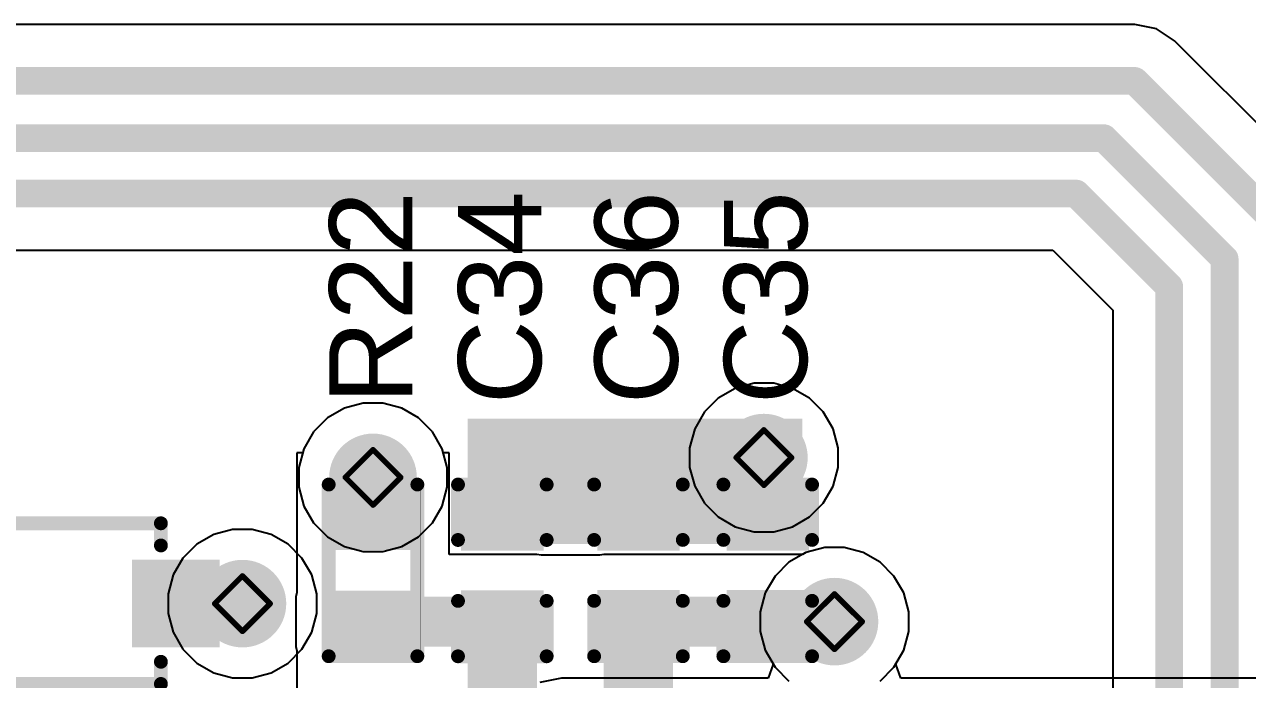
# Model space of a CAD drawing. Header units: inches. Extents: x -17.5 to 14.7, y -6.2 to 5.9.
# Drawn here: x 2.9222 to 3.3635, y 2.2129 to 2.4494 of the extents above; entities that cross this region are included whole.
import ezdxf

# ---------------------------------------------------------------- set-up
doc = ezdxf.new("R2010")
doc.units = ezdxf.units.IN
doc.header["$MEASUREMENT"] = 0
for name, color, linetype in [('Bottom Layer', 5, 'Continuous'), ('Bottom Solder', 6, 'Continuous'), ('Drill Drawing', 1, 'Continuous'), ('Ground Layer', 76, 'Continuous'), ('Power Layer', 16, 'Continuous'), ('Top Layer', 1, 'Continuous'), ('Top Overlay', 2, 'Continuous'), ('Top Paste', 8, 'Continuous'), ('Top Solder', 216, 'Continuous'), ('Via Holes', 16, 'Continuous')]:
    doc.layers.add(name, color=color, linetype=linetype)
doc.styles.add('Arial', font='', dxfattribs={"height": 0.2})
doc.styles.get('Arial').set_extended_font_data('Arial')

# ---------------------------------------------------------------- blocks, each defined once
blk = doc.blocks.new('R___0402_105')
at = {"layer": 'Top Layer'}
for points in [[(-0.0275, -0.0125), (-0.0275, 0.0125), (-0.0095, 0.0125), (-0.0095, -0.0125)], [(0.0095, -0.0125), (0.0095, 0.0125), (0.0275, 0.0125), (0.0275, -0.0125)]]:
    blk.add_hatch(color=1, dxfattribs=at).paths.add_polyline_path(points)
at = {"layer": 'Top Paste'}
for points in [[(-0.0275, -0.0125), (-0.0275, 0.0125), (-0.0095, 0.0125), (-0.0095, -0.0125)], [(0.0095, -0.0125), (0.0095, 0.0125), (0.0275, 0.0125), (0.0275, -0.0125)]]:
    blk.add_hatch(color=8, dxfattribs=at).paths.add_polyline_path(points)
at = {"layer": 'Top Solder'}
for points in [[(-0.02967, -0.01467), (-0.02967, 0.01467), (-0.00733, 0.01467), (-0.00733, -0.01467)], [(0.00733, -0.01467), (0.00733, 0.01467), (0.02967, 0.01467), (0.02967, -0.01467)]]:
    blk.add_hatch(color=216, dxfattribs=at).paths.add_polyline_path(points)
at = {"layer": 'Top Overlay'}
for points in [[(-0.031, 0.016, 0.005, 0.005, 0), (0.031, 0.016, 0.005, 0.005, 0)], [(-0.031, 0.016, 0.005, 0.005, 0), (-0.031, -0.016, 0.005, 0.005, 0)], [(0.031, 0.016, 0.005, 0.005, 0), (0.031, -0.016, 0.005, 0.005, 0)], [(-0.031, -0.016, 0.005, 0.005, 0), (0.031, -0.016, 0.005, 0.005, 0)], [(-0.032, -0.017, 0.000127, 0.000127, 0), (0.032, -0.017, 0.000127, 0.000127, 0)]]:
    blk.add_lwpolyline(points, format="xyseb", dxfattribs=at)
for points in [[(-0.03225, 0.016, 0.0025, 0.0025, 1), (-0.02975, 0.016, 0.0025, 0.0025, 1)], [(-0.03225, 0.016, 0.0025, 0.0025, 1), (-0.02975, 0.016, 0.0025, 0.0025, 1)], [(0.02975, 0.016, 0.0025, 0.0025, 1), (0.03225, 0.016, 0.0025, 0.0025, 1)], [(0.02975, 0.016, 0.0025, 0.0025, 1), (0.03225, 0.016, 0.0025, 0.0025, 1)], [(-0.03225, -0.016, 0.0025, 0.0025, 1), (-0.02975, -0.016, 0.0025, 0.0025, 1)], [(-0.03225, -0.016, 0.0025, 0.0025, 1), (-0.02975, -0.016, 0.0025, 0.0025, 1)], [(-0.03203, -0.017, 0.0000635, 0.0000635, 1), (-0.03197, -0.017, 0.0000635, 0.0000635, 1)], [(0.02975, -0.016, 0.0025, 0.0025, 1), (0.03225, -0.016, 0.0025, 0.0025, 1)], [(0.02975, -0.016, 0.0025, 0.0025, 1), (0.03225, -0.016, 0.0025, 0.0025, 1)], [(0.03197, -0.017, 0.0000635, 0.0000635, 1), (0.03203, -0.017, 0.0000635, 0.0000635, 1)]]:
    blk.add_lwpolyline(points, format="xyseb", close=True, dxfattribs=at)
blk = doc.blocks.new('SOD323F_162')
at = {"layer": 'Top Layer'}
for points in [[(-0.05315, 0.01181), (-0.02953, 0.01181), (-0.02953, -0.01181), (-0.05315, -0.01181)], [(0.02953, 0.01181), (0.05315, 0.01181), (0.05315, -0.01181), (0.02953, -0.01181)]]:
    blk.add_hatch(color=1, dxfattribs=at).paths.add_polyline_path(points)
at = {"layer": 'Top Overlay'}
for points in [[(0.03881, 0.01483), (0.0829, 0.01483), (0.0829, 0.03083), (0.03881, 0.03083)], [(0.056, -0.016), (0.083, -0.016), (0.083, 0.018), (0.056, 0.018)], [(0.03881, -0.03117), (0.0829, -0.03117), (0.0829, -0.01517), (0.03881, -0.01517)]]:
    blk.add_hatch(color=2, dxfattribs=at).paths.add_polyline_path(points)
at = {"layer": 'Top Paste'}
for points in [[(-0.05315, 0.01181), (-0.02953, 0.01181), (-0.02953, -0.01181), (-0.05315, -0.01181)], [(0.02953, 0.01181), (0.05315, 0.01181), (0.05315, -0.01181), (0.02953, -0.01181)]]:
    blk.add_hatch(color=8, dxfattribs=at).paths.add_polyline_path(points)
at = {"layer": 'Top Solder'}
for points in [[(-0.05715, 0.01581), (-0.02553, 0.01581), (-0.02553, -0.01581), (-0.05715, -0.01581)], [(0.02553, 0.01581), (0.05715, 0.01581), (0.05715, -0.01581), (0.02553, -0.01581)]]:
    blk.add_hatch(color=216, dxfattribs=at).paths.add_polyline_path(points)
at = {"layer": 'Top Overlay'}
for points in [[(0.03891, 0.029, 0.005, 0.005, 0), (-0.036, 0.029, 0.005, 0.005, 0)], [(-0.036, 0.029, 0.005, 0.005, 0), (-0.036, 0.021, 0.005, 0.005, 0)], [(-0.036, -0.021, 0.005, 0.005, 0), (-0.036, -0.029, 0.005, 0.005, 0)], [(0.03891, -0.029, 0.005, 0.005, 0), (-0.036, -0.029, 0.005, 0.005, 0)]]:
    blk.add_lwpolyline(points, format="xyseb", dxfattribs=at)
for points in [[(-0.03725, 0.029, 0.0025, 0.0025, 1), (-0.03475, 0.029, 0.0025, 0.0025, 1)], [(-0.03725, 0.029, 0.0025, 0.0025, 1), (-0.03475, 0.029, 0.0025, 0.0025, 1)], [(0.03766, 0.029, 0.0025, 0.0025, 1), (0.04016, 0.029, 0.0025, 0.0025, 1)], [(-0.03725, 0.021, 0.0025, 0.0025, 1), (-0.03475, 0.021, 0.0025, 0.0025, 1)], [(-0.03725, -0.021, 0.0025, 0.0025, 1), (-0.03475, -0.021, 0.0025, 0.0025, 1)], [(-0.03725, -0.029, 0.0025, 0.0025, 1), (-0.03475, -0.029, 0.0025, 0.0025, 1)], [(-0.03725, -0.029, 0.0025, 0.0025, 1), (-0.03475, -0.029, 0.0025, 0.0025, 1)], [(0.03766, -0.029, 0.0025, 0.0025, 1), (0.04016, -0.029, 0.0025, 0.0025, 1)]]:
    blk.add_lwpolyline(points, format="xyseb", close=True, dxfattribs=at)
blk = doc.blocks.new('C___0402_183')
at = {"layer": 'Top Layer'}
for points in [[(-0.0275, -0.0125), (-0.0275, 0.0125), (-0.0095, 0.0125), (-0.0095, -0.0125)], [(0.0095, -0.0125), (0.0095, 0.0125), (0.0275, 0.0125), (0.0275, -0.0125)]]:
    blk.add_hatch(color=1, dxfattribs=at).paths.add_polyline_path(points)
at = {"layer": 'Top Paste'}
for points in [[(-0.0275, -0.0125), (-0.0275, 0.0125), (-0.0095, 0.0125), (-0.0095, -0.0125)], [(0.0095, -0.0125), (0.0095, 0.0125), (0.0275, 0.0125), (0.0275, -0.0125)]]:
    blk.add_hatch(color=8, dxfattribs=at).paths.add_polyline_path(points)
at = {"layer": 'Top Solder'}
for points in [[(-0.02986, -0.01486), (-0.02986, 0.01486), (-0.00714, 0.01486), (-0.00714, -0.01486)], [(0.00714, -0.01486), (0.00714, 0.01486), (0.02986, 0.01486), (0.02986, -0.01486)]]:
    blk.add_hatch(color=216, dxfattribs=at).paths.add_polyline_path(points)
at = {"layer": 'Top Overlay'}
for points in [[(-0.031, -0.016, 0.005, 0.005, 0), (-0.031, 0.016, 0.005, 0.005, 0)], [(-0.011, 0.016, 0.005, 0.005, 0), (-0.031, 0.016, 0.005, 0.005, 0)], [(0.031, 0.016, 0.005, 0.005, 0), (0.011, 0.016, 0.005, 0.005, 0)], [(0.031, -0.016, 0.005, 0.005, 0), (0.031, 0.016, 0.005, 0.005, 0)], [(-0.011, -0.016, 0.005, 0.005, 0), (-0.031, -0.016, 0.005, 0.005, 0)], [(0.031, -0.016, 0.005, 0.005, 0), (0.011, -0.016, 0.005, 0.005, 0)]]:
    blk.add_lwpolyline(points, format="xyseb", dxfattribs=at)
for points in [[(-0.03225, 0.016, 0.0025, 0.0025, 1), (-0.02975, 0.016, 0.0025, 0.0025, 1)], [(-0.03225, 0.016, 0.0025, 0.0025, 1), (-0.02975, 0.016, 0.0025, 0.0025, 1)], [(-0.01225, 0.016, 0.0025, 0.0025, 1), (-0.00975, 0.016, 0.0025, 0.0025, 1)], [(0.00975, 0.016, 0.0025, 0.0025, 1), (0.01225, 0.016, 0.0025, 0.0025, 1)], [(0.02975, 0.016, 0.0025, 0.0025, 1), (0.03225, 0.016, 0.0025, 0.0025, 1)], [(0.02975, 0.016, 0.0025, 0.0025, 1), (0.03225, 0.016, 0.0025, 0.0025, 1)], [(-0.03225, -0.016, 0.0025, 0.0025, 1), (-0.02975, -0.016, 0.0025, 0.0025, 1)], [(-0.03225, -0.016, 0.0025, 0.0025, 1), (-0.02975, -0.016, 0.0025, 0.0025, 1)], [(-0.01225, -0.016, 0.0025, 0.0025, 1), (-0.00975, -0.016, 0.0025, 0.0025, 1)], [(0.00975, -0.016, 0.0025, 0.0025, 1), (0.01225, -0.016, 0.0025, 0.0025, 1)], [(0.02975, -0.016, 0.0025, 0.0025, 1), (0.03225, -0.016, 0.0025, 0.0025, 1)], [(0.02975, -0.016, 0.0025, 0.0025, 1), (0.03225, -0.016, 0.0025, 0.0025, 1)]]:
    blk.add_lwpolyline(points, format="xyseb", close=True, dxfattribs=at)
blk = doc.blocks.new('C___0402_184')
at = {"layer": 'Top Layer'}
for points in [[(-0.0275, -0.0125), (-0.0275, 0.0125), (-0.0095, 0.0125), (-0.0095, -0.0125)], [(0.0095, -0.0125), (0.0095, 0.0125), (0.0275, 0.0125), (0.0275, -0.0125)]]:
    blk.add_hatch(color=1, dxfattribs=at).paths.add_polyline_path(points)
at = {"layer": 'Top Paste'}
for points in [[(-0.0275, -0.0125), (-0.0275, 0.0125), (-0.0095, 0.0125), (-0.0095, -0.0125)], [(0.0095, -0.0125), (0.0095, 0.0125), (0.0275, 0.0125), (0.0275, -0.0125)]]:
    blk.add_hatch(color=8, dxfattribs=at).paths.add_polyline_path(points)
at = {"layer": 'Top Solder'}
for points in [[(-0.02986, -0.01486), (-0.02986, 0.01486), (-0.00714, 0.01486), (-0.00714, -0.01486)], [(0.00714, -0.01486), (0.00714, 0.01486), (0.02986, 0.01486), (0.02986, -0.01486)]]:
    blk.add_hatch(color=216, dxfattribs=at).paths.add_polyline_path(points)
at = {"layer": 'Top Overlay'}
for points in [[(-0.031, -0.016, 0.005, 0.005, 0), (-0.031, 0.016, 0.005, 0.005, 0)], [(-0.011, 0.016, 0.005, 0.005, 0), (-0.031, 0.016, 0.005, 0.005, 0)], [(0.031, 0.016, 0.005, 0.005, 0), (0.011, 0.016, 0.005, 0.005, 0)], [(0.031, -0.016, 0.005, 0.005, 0), (0.031, 0.016, 0.005, 0.005, 0)], [(-0.011, -0.016, 0.005, 0.005, 0), (-0.031, -0.016, 0.005, 0.005, 0)], [(0.031, -0.016, 0.005, 0.005, 0), (0.011, -0.016, 0.005, 0.005, 0)]]:
    blk.add_lwpolyline(points, format="xyseb", dxfattribs=at)
for points in [[(-0.03225, 0.016, 0.0025, 0.0025, 1), (-0.02975, 0.016, 0.0025, 0.0025, 1)], [(-0.03225, 0.016, 0.0025, 0.0025, 1), (-0.02975, 0.016, 0.0025, 0.0025, 1)], [(-0.01225, 0.016, 0.0025, 0.0025, 1), (-0.00975, 0.016, 0.0025, 0.0025, 1)], [(0.00975, 0.016, 0.0025, 0.0025, 1), (0.01225, 0.016, 0.0025, 0.0025, 1)], [(0.02975, 0.016, 0.0025, 0.0025, 1), (0.03225, 0.016, 0.0025, 0.0025, 1)], [(0.02975, 0.016, 0.0025, 0.0025, 1), (0.03225, 0.016, 0.0025, 0.0025, 1)], [(-0.03225, -0.016, 0.0025, 0.0025, 1), (-0.02975, -0.016, 0.0025, 0.0025, 1)], [(-0.03225, -0.016, 0.0025, 0.0025, 1), (-0.02975, -0.016, 0.0025, 0.0025, 1)], [(-0.01225, -0.016, 0.0025, 0.0025, 1), (-0.00975, -0.016, 0.0025, 0.0025, 1)], [(0.00975, -0.016, 0.0025, 0.0025, 1), (0.01225, -0.016, 0.0025, 0.0025, 1)], [(0.02975, -0.016, 0.0025, 0.0025, 1), (0.03225, -0.016, 0.0025, 0.0025, 1)], [(0.02975, -0.016, 0.0025, 0.0025, 1), (0.03225, -0.016, 0.0025, 0.0025, 1)]]:
    blk.add_lwpolyline(points, format="xyseb", close=True, dxfattribs=at)
blk = doc.blocks.new('C___0402_185')
at = {"layer": 'Top Layer'}
for points in [[(-0.0275, -0.0125), (-0.0275, 0.0125), (-0.0095, 0.0125), (-0.0095, -0.0125)], [(0.0095, -0.0125), (0.0095, 0.0125), (0.0275, 0.0125), (0.0275, -0.0125)]]:
    blk.add_hatch(color=1, dxfattribs=at).paths.add_polyline_path(points)
at = {"layer": 'Top Paste'}
for points in [[(-0.0275, -0.0125), (-0.0275, 0.0125), (-0.0095, 0.0125), (-0.0095, -0.0125)], [(0.0095, -0.0125), (0.0095, 0.0125), (0.0275, 0.0125), (0.0275, -0.0125)]]:
    blk.add_hatch(color=8, dxfattribs=at).paths.add_polyline_path(points)
at = {"layer": 'Top Solder'}
for points in [[(-0.02986, -0.01486), (-0.02986, 0.01486), (-0.00714, 0.01486), (-0.00714, -0.01486)], [(0.00714, -0.01486), (0.00714, 0.01486), (0.02986, 0.01486), (0.02986, -0.01486)]]:
    blk.add_hatch(color=216, dxfattribs=at).paths.add_polyline_path(points)
at = {"layer": 'Top Overlay'}
for points in [[(-0.031, -0.016, 0.005, 0.005, 0), (-0.031, 0.016, 0.005, 0.005, 0)], [(-0.011, 0.016, 0.005, 0.005, 0), (-0.031, 0.016, 0.005, 0.005, 0)], [(0.031, 0.016, 0.005, 0.005, 0), (0.011, 0.016, 0.005, 0.005, 0)], [(0.031, -0.016, 0.005, 0.005, 0), (0.031, 0.016, 0.005, 0.005, 0)], [(-0.011, -0.016, 0.005, 0.005, 0), (-0.031, -0.016, 0.005, 0.005, 0)], [(0.031, -0.016, 0.005, 0.005, 0), (0.011, -0.016, 0.005, 0.005, 0)]]:
    blk.add_lwpolyline(points, format="xyseb", dxfattribs=at)
for points in [[(-0.03225, 0.016, 0.0025, 0.0025, 1), (-0.02975, 0.016, 0.0025, 0.0025, 1)], [(-0.03225, 0.016, 0.0025, 0.0025, 1), (-0.02975, 0.016, 0.0025, 0.0025, 1)], [(-0.01225, 0.016, 0.0025, 0.0025, 1), (-0.00975, 0.016, 0.0025, 0.0025, 1)], [(0.00975, 0.016, 0.0025, 0.0025, 1), (0.01225, 0.016, 0.0025, 0.0025, 1)], [(0.02975, 0.016, 0.0025, 0.0025, 1), (0.03225, 0.016, 0.0025, 0.0025, 1)], [(0.02975, 0.016, 0.0025, 0.0025, 1), (0.03225, 0.016, 0.0025, 0.0025, 1)], [(-0.03225, -0.016, 0.0025, 0.0025, 1), (-0.02975, -0.016, 0.0025, 0.0025, 1)], [(-0.03225, -0.016, 0.0025, 0.0025, 1), (-0.02975, -0.016, 0.0025, 0.0025, 1)], [(-0.01225, -0.016, 0.0025, 0.0025, 1), (-0.00975, -0.016, 0.0025, 0.0025, 1)], [(0.00975, -0.016, 0.0025, 0.0025, 1), (0.01225, -0.016, 0.0025, 0.0025, 1)], [(0.02975, -0.016, 0.0025, 0.0025, 1), (0.03225, -0.016, 0.0025, 0.0025, 1)], [(0.02975, -0.016, 0.0025, 0.0025, 1), (0.03225, -0.016, 0.0025, 0.0025, 1)]]:
    blk.add_lwpolyline(points, format="xyseb", close=True, dxfattribs=at)

msp = doc.modelspace()

# ---------------------------------------------------------------- hatches: boundary and pattern name
at = {"layer": 'Bottom Layer'}
h = msp.add_hatch(color=5, dxfattribs=at)
edge = h.paths.add_edge_path()
edge.add_arc((3.189, 2.293), 0.01181, 0, 360)
h = msp.add_hatch(color=5, dxfattribs=at)
edge = h.paths.add_edge_path()
edge.add_arc((3.04794, 2.28585), 0.01181, 0, 360)
h = msp.add_hatch(color=5, dxfattribs=at)
edge = h.paths.add_edge_path()
edge.add_arc((3.00082, 2.24027), 0.01181, 0, 360)
h = msp.add_hatch(color=5, dxfattribs=at)
edge = h.paths.add_edge_path()
edge.add_arc((3.21448, 2.23377), 0.01181, 0, 360)
at = {"layer": 'Bottom Solder'}
h = msp.add_hatch(color=6, dxfattribs=at)
edge = h.paths.add_edge_path()
edge.add_arc((3.189, 2.293), 0.01581, 0, 360)
h = msp.add_hatch(color=6, dxfattribs=at)
edge = h.paths.add_edge_path()
edge.add_arc((3.04794, 2.28585), 0.01581, 0, 360)
h = msp.add_hatch(color=6, dxfattribs=at)
edge = h.paths.add_edge_path()
edge.add_arc((3.00082, 2.24027), 0.01581, 0, 360)
h = msp.add_hatch(color=6, dxfattribs=at)
edge = h.paths.add_edge_path()
edge.add_arc((3.21448, 2.23377), 0.01581, 0, 360)
at = {"layer": 'Ground Layer'}
h = msp.add_hatch(color=76, dxfattribs=at)
edge = h.paths.add_edge_path()
edge.add_arc((3.189, 2.293), 0.01181, 0, 360)
h = msp.add_hatch(color=76, dxfattribs=at)
edge = h.paths.add_edge_path()
edge.add_arc((3.04794, 2.28585), 0.01181, 0, 360)
h = msp.add_hatch(color=76, dxfattribs=at)
edge = h.paths.add_edge_path()
edge.add_arc((3.00082, 2.24027), 0.01181, 0, 360)
h = msp.add_hatch(color=76, dxfattribs=at)
edge = h.paths.add_edge_path()
edge.add_arc((3.21448, 2.23377), 0.01181, 0, 360)
at = {"layer": 'Power Layer'}
h = msp.add_hatch(color=16, dxfattribs=at)
edge = h.paths.add_edge_path()
edge.add_arc((3.189, 2.293), 0.01181, 0, 360)
h = msp.add_hatch(color=16, dxfattribs=at)
edge = h.paths.add_edge_path()
edge.add_arc((3.04794, 2.28585), 0.01181, 0, 360)
h = msp.add_hatch(color=16, dxfattribs=at)
edge = h.paths.add_edge_path()
edge.add_arc((3.00082, 2.24027), 0.01181, 0, 360)
h = msp.add_hatch(color=16, dxfattribs=at)
edge = h.paths.add_edge_path()
edge.add_arc((3.21448, 2.23377), 0.01181, 0, 360)
at = {"layer": 'Top Layer'}
for points in [[(3.08211, 2.26175), (3.20289, 2.26175), (3.20289, 2.307), (3.08211, 2.307)], [(3.03614, 2.26177), (3.05974, 2.26177), (3.05974, 2.28585), (3.03614, 2.28585)], [(2.97673, 2.25207), (2.97673, 2.22846), (3.00082, 2.22846), (3.00082, 2.25207)], [(3.03544, 2.22475), (3.10711, 2.22475), (3.10711, 2.24277), (3.03544, 2.24277)], [(3.08211, 2.16095), (3.10711, 2.16095), (3.10711, 2.24275), (3.08211, 2.24275)], [(3.13123, 2.16095), (3.15623, 2.16095), (3.15623, 2.24277), (3.13123, 2.24277)], [(3.13123, 2.22477), (3.20289, 2.22477), (3.20289, 2.24277), (3.13123, 2.24277)], [(3.19039, 2.24277), (3.19039, 2.22477), (3.21448, 2.22477), (3.21448, 2.24277)]]:
    msp.add_hatch(color=1, dxfattribs=at).paths.add_polyline_path(points)
h = msp.add_hatch(color=1, dxfattribs=at)
edge = h.paths.add_edge_path()
edge.add_arc((3.189, 2.293), 0.01181, 0, 360)
h = msp.add_hatch(color=1, dxfattribs=at)
edge = h.paths.add_edge_path()
edge.add_arc((3.04794, 2.28585), 0.01181, 0, 360)
h = msp.add_hatch(color=1, dxfattribs=at)
edge = h.paths.add_edge_path()
edge.add_arc((3.00082, 2.24027), 0.01181, 0, 360)
h = msp.add_hatch(color=1, dxfattribs=at)
edge = h.paths.add_edge_path()
edge.add_arc((3.21448, 2.23377), 0.01181, 0, 360)
at = {"layer": 'Top Solder'}
h = msp.add_hatch(color=216, dxfattribs=at)
edge = h.paths.add_edge_path()
edge.add_arc((3.189, 2.293), 0.01581, 0, 360)
h = msp.add_hatch(color=216, dxfattribs=at)
edge = h.paths.add_edge_path()
edge.add_arc((3.04794, 2.28585), 0.01581, 0, 360)
h = msp.add_hatch(color=216, dxfattribs=at)
edge = h.paths.add_edge_path()
edge.add_arc((3.00082, 2.24027), 0.01581, 0, 360)
h = msp.add_hatch(color=216, dxfattribs=at)
edge = h.paths.add_edge_path()
edge.add_arc((3.21448, 2.23377), 0.01581, 0, 360)
at = {"layer": 'Via Holes'}
h = msp.add_hatch(color=7, dxfattribs=at)
edge = h.paths.add_edge_path()
edge.add_arc((3.189, 2.293), 0.00591, 0, 360)
h = msp.add_hatch(color=7, dxfattribs=at)
edge = h.paths.add_edge_path()
edge.add_arc((3.04794, 2.28585), 0.00591, 0, 360)
h = msp.add_hatch(color=7, dxfattribs=at)
edge = h.paths.add_edge_path()
edge.add_arc((3.00082, 2.24027), 0.00591, 0, 360)
h = msp.add_hatch(color=7, dxfattribs=at)
edge = h.paths.add_edge_path()
edge.add_arc((3.21448, 2.23377), 0.00591, 0, 360)

# ---------------------------------------------------------------- linework, layer by layer
at = {"layer": 'Bottom Layer'}
for p, q in [((3.03759, 2.31084), (3.03148, 2.30731)), ((3.04441, 2.31266), (3.03759, 2.31084)), ((3.05147, 2.31266), (3.04441, 2.31266)), ((3.05829, 2.31084), (3.05147, 2.31266)), ((3.0644, 2.30731), (3.05829, 2.31084)), ((3.03148, 2.30731), (3.02648, 2.30232)), ((3.06939, 2.30232), (3.0644, 2.30731)), ((3.02648, 2.30232), (3.02295, 2.2962)), ((3.07292, 2.2962), (3.06939, 2.30232)), ((3.02295, 2.2962), (3.02113, 2.28938)), ((3.07475, 2.28938), (3.07292, 2.2962)), ((3.02113, 2.28938), (3.02113, 2.28232)), ((3.07475, 2.28232), (3.07475, 2.28938)), ((3.02113, 2.28232), (3.02295, 2.2755)), ((3.07292, 2.2755), (3.07475, 2.28232)), ((3.02295, 2.2755), (3.02648, 2.26939)), ((3.06939, 2.26939), (3.07292, 2.2755)), ((3.02648, 2.26939), (3.03148, 2.2644)), ((3.0644, 2.2644), (3.06939, 2.26939)), ((3.03148, 2.2644), (3.03759, 2.26087)), ((3.05829, 2.26087), (3.0644, 2.2644)), ((3.03759, 2.26087), (3.04441, 2.25904)), ((3.05147, 2.25904), (3.05829, 2.26087)), ((3.21095, 2.26058), (3.20413, 2.25875)), ((3.21801, 2.26058), (3.21095, 2.26058)), ((3.22483, 2.25875), (3.21801, 2.26058)), ((3.04441, 2.25904), (3.05147, 2.25904)), ((3.20413, 2.25875), (3.19802, 2.25522)), ((3.23094, 2.25522), (3.22483, 2.25875)), ((3.19802, 2.25522), (3.19303, 2.25023)), ((3.23593, 2.25023), (3.23094, 2.25522)), ((3.19303, 2.25023), (3.1895, 2.24412)), ((3.23946, 2.24412), (3.23593, 2.25023)), ((3.1895, 2.24412), (3.18767, 2.2373)), ((3.24129, 2.2373), (3.23946, 2.24412)), ((3.18767, 2.2373), (3.18767, 2.23024)), ((3.24129, 2.23024), (3.24129, 2.2373)), ((3.18767, 2.23024), (3.1895, 2.22342)), ((3.23946, 2.22342), (3.24129, 2.23024)), ((3.1895, 2.22342), (3.1924, 2.21839)), ((3.23656, 2.21839), (3.23946, 2.22342)), ((3.1924, 2.21839), (3.19054, 2.21339)), ((3.23842, 2.21339), (3.23656, 2.21839)), ((3.116, 2.21339), (3.1082, 2.21184)), ((3.19054, 2.21339), (3.116, 2.21339)), ((3.41848, 2.21339), (3.23842, 2.21339))]:
    msp.add_line(p, q, dxfattribs=at)
at = {"layer": 'Drill Drawing'}
for points in [[(3.179, 2.293, 0.002, 0.002, 0), (3.189, 2.303, 0.002, 0.002, 0)], [(3.189, 2.303, 0.002, 0.002, 0), (3.199, 2.293, 0.002, 0.002, 0)], [(3.03794, 2.28585, 0.002, 0.002, 0), (3.04794, 2.29585, 0.002, 0.002, 0)], [(3.04794, 2.29585, 0.002, 0.002, 0), (3.05794, 2.28585, 0.002, 0.002, 0)], [(3.179, 2.293, 0.002, 0.002, 0), (3.189, 2.283, 0.002, 0.002, 0)], [(3.189, 2.283, 0.002, 0.002, 0), (3.199, 2.293, 0.002, 0.002, 0)], [(3.03794, 2.28585, 0.002, 0.002, 0), (3.04794, 2.27585, 0.002, 0.002, 0)], [(3.04794, 2.27585, 0.002, 0.002, 0), (3.05794, 2.28585, 0.002, 0.002, 0)], [(2.99082, 2.24027, 0.002, 0.002, 0), (3.00082, 2.25027, 0.002, 0.002, 0)], [(3.00082, 2.25027, 0.002, 0.002, 0), (3.01082, 2.24027, 0.002, 0.002, 0)], [(3.20448, 2.23377, 0.002, 0.002, 0), (3.21448, 2.24377, 0.002, 0.002, 0)], [(3.21448, 2.24377, 0.002, 0.002, 0), (3.22448, 2.23377, 0.002, 0.002, 0)], [(2.99082, 2.24027, 0.002, 0.002, 0), (3.00082, 2.23027, 0.002, 0.002, 0)], [(3.00082, 2.23027, 0.002, 0.002, 0), (3.01082, 2.24027, 0.002, 0.002, 0)], [(3.20448, 2.23377, 0.002, 0.002, 0), (3.21448, 2.22377, 0.002, 0.002, 0)], [(3.21448, 2.22377, 0.002, 0.002, 0), (3.22448, 2.23377, 0.002, 0.002, 0)]]:
    msp.add_lwpolyline(points, format="xyseb", dxfattribs=at)
for points in [[(3.1885, 2.303, 0.001, 0.001, 1), (3.1895, 2.303, 0.001, 0.001, 1)], [(3.1885, 2.303, 0.001, 0.001, 1), (3.1895, 2.303, 0.001, 0.001, 1)], [(3.04744, 2.29585, 0.001, 0.001, 1), (3.04844, 2.29585, 0.001, 0.001, 1)], [(3.04744, 2.29585, 0.001, 0.001, 1), (3.04844, 2.29585, 0.001, 0.001, 1)], [(3.1785, 2.293, 0.001, 0.001, 1), (3.1795, 2.293, 0.001, 0.001, 1)], [(3.1785, 2.293, 0.001, 0.001, 1), (3.1795, 2.293, 0.001, 0.001, 1)], [(3.1985, 2.293, 0.001, 0.001, 1), (3.1995, 2.293, 0.001, 0.001, 1)], [(3.1985, 2.293, 0.001, 0.001, 1), (3.1995, 2.293, 0.001, 0.001, 1)], [(3.03744, 2.28585, 0.001, 0.001, 1), (3.03844, 2.28585, 0.001, 0.001, 1)], [(3.03744, 2.28585, 0.001, 0.001, 1), (3.03844, 2.28585, 0.001, 0.001, 1)], [(3.05744, 2.28585, 0.001, 0.001, 1), (3.05844, 2.28585, 0.001, 0.001, 1)], [(3.05744, 2.28585, 0.001, 0.001, 1), (3.05844, 2.28585, 0.001, 0.001, 1)], [(3.1885, 2.283, 0.001, 0.001, 1), (3.1895, 2.283, 0.001, 0.001, 1)], [(3.1885, 2.283, 0.001, 0.001, 1), (3.1895, 2.283, 0.001, 0.001, 1)], [(3.04744, 2.27585, 0.001, 0.001, 1), (3.04844, 2.27585, 0.001, 0.001, 1)], [(3.04744, 2.27585, 0.001, 0.001, 1), (3.04844, 2.27585, 0.001, 0.001, 1)], [(3.00032, 2.25027, 0.001, 0.001, 1), (3.00132, 2.25027, 0.001, 0.001, 1)], [(3.00032, 2.25027, 0.001, 0.001, 1), (3.00132, 2.25027, 0.001, 0.001, 1)], [(3.21398, 2.24377, 0.001, 0.001, 1), (3.21498, 2.24377, 0.001, 0.001, 1)], [(3.21398, 2.24377, 0.001, 0.001, 1), (3.21498, 2.24377, 0.001, 0.001, 1)], [(2.99032, 2.24027, 0.001, 0.001, 1), (2.99132, 2.24027, 0.001, 0.001, 1)], [(2.99032, 2.24027, 0.001, 0.001, 1), (2.99132, 2.24027, 0.001, 0.001, 1)], [(3.01032, 2.24027, 0.001, 0.001, 1), (3.01132, 2.24027, 0.001, 0.001, 1)], [(3.01032, 2.24027, 0.001, 0.001, 1), (3.01132, 2.24027, 0.001, 0.001, 1)], [(3.20398, 2.23377, 0.001, 0.001, 1), (3.20498, 2.23377, 0.001, 0.001, 1)], [(3.20398, 2.23377, 0.001, 0.001, 1), (3.20498, 2.23377, 0.001, 0.001, 1)], [(3.22398, 2.23377, 0.001, 0.001, 1), (3.22498, 2.23377, 0.001, 0.001, 1)], [(3.22398, 2.23377, 0.001, 0.001, 1), (3.22498, 2.23377, 0.001, 0.001, 1)], [(3.00032, 2.23027, 0.001, 0.001, 1), (3.00132, 2.23027, 0.001, 0.001, 1)], [(3.00032, 2.23027, 0.001, 0.001, 1), (3.00132, 2.23027, 0.001, 0.001, 1)], [(3.21398, 2.22377, 0.001, 0.001, 1), (3.21498, 2.22377, 0.001, 0.001, 1)], [(3.21398, 2.22377, 0.001, 0.001, 1), (3.21498, 2.22377, 0.001, 0.001, 1)]]:
    msp.add_lwpolyline(points, format="xyseb", close=True, dxfattribs=at)
at = {"layer": 'Ground Layer'}
for p, q in [((3.32282, 2.44939), (0.74704, 2.44939)), ((3.33063, 2.44784), (3.32282, 2.44939)), ((3.33724, 2.44342), (3.33063, 2.44784)), ((3.38971, 2.39096), (3.33724, 2.44342)), ((2.49344, 2.36793), (3.29323, 2.36793)), ((3.29323, 2.36793), (3.31489, 2.34627)), ((3.31489, 2.34627), (3.31489, 1.73338)), ((3.03759, 2.31084), (3.03148, 2.30731)), ((3.04441, 2.31266), (3.03759, 2.31084)), ((3.05147, 2.31266), (3.04441, 2.31266)), ((3.05829, 2.31084), (3.05147, 2.31266)), ((3.0644, 2.30731), (3.05829, 2.31084)), ((3.03148, 2.30731), (3.02648, 2.30232)), ((3.06939, 2.30232), (3.0644, 2.30731)), ((3.02648, 2.30232), (3.02295, 2.2962)), ((3.07292, 2.2962), (3.06939, 2.30232)), ((3.02295, 2.2962), (3.02113, 2.28938)), ((3.07475, 2.28938), (3.07292, 2.2962)), ((3.02113, 2.28938), (3.02113, 2.28232)), ((3.07475, 2.28232), (3.07475, 2.28938)), ((3.02113, 2.28232), (3.02295, 2.2755)), ((3.07292, 2.2755), (3.07475, 2.28232)), ((3.02295, 2.2755), (3.02648, 2.26939)), ((3.06939, 2.26939), (3.07292, 2.2755)), ((3.02648, 2.26939), (3.03148, 2.2644)), ((3.0644, 2.2644), (3.06939, 2.26939)), ((3.03148, 2.2644), (3.03759, 2.26087)), ((3.05829, 2.26087), (3.0644, 2.2644)), ((3.03759, 2.26087), (3.04441, 2.25904)), ((3.05147, 2.25904), (3.05829, 2.26087)), ((3.21095, 2.26058), (3.20413, 2.25875)), ((3.21801, 2.26058), (3.21095, 2.26058)), ((3.22483, 2.25875), (3.21801, 2.26058)), ((3.04441, 2.25904), (3.05147, 2.25904)), ((3.20413, 2.25875), (3.19802, 2.25522)), ((3.23094, 2.25522), (3.22483, 2.25875)), ((3.19802, 2.25522), (3.19303, 2.25023)), ((3.23593, 2.25023), (3.23094, 2.25522)), ((3.19303, 2.25023), (3.1895, 2.24412)), ((3.23946, 2.24412), (3.23593, 2.25023)), ((3.1895, 2.24412), (3.18767, 2.2373)), ((3.24129, 2.2373), (3.23946, 2.24412)), ((3.18767, 2.2373), (3.18767, 2.23024)), ((3.24129, 2.23024), (3.24129, 2.2373)), ((3.18767, 2.23024), (3.1895, 2.22342)), ((3.23946, 2.22342), (3.24129, 2.23024)), ((3.1895, 2.22342), (3.19303, 2.2173)), ((3.23593, 2.2173), (3.23946, 2.22342)), ((3.19303, 2.2173), (3.19802, 2.21231)), ((3.23094, 2.21231), (3.23593, 2.2173))]:
    msp.add_line(p, q, dxfattribs=at)
for points in [[(0.74704, 2.429, 0.01, 0.01, 0), (3.32282, 2.429, 0.01, 0.01, 0)], [(3.32282, 2.429, 0.01, 0.01, 0), (3.37529, 2.37654, 0.01, 0.01, 0)], [(0.75465, 2.40833, 0.01, 0.01, 0), (3.31167, 2.40833, 0.01, 0.01, 0)], [(3.31167, 2.40833, 0.01, 0.01, 0), (3.35529, 2.36471, 0.01, 0.01, 0)], [(0.76294, 2.38833, 0.01, 0.01, 0), (3.30167, 2.38833, 0.01, 0.01, 0)], [(3.30167, 2.38833, 0.01, 0.01, 0), (3.33529, 2.35471, 0.01, 0.01, 0)], [(3.35529, 1.60883, 0.01, 0.01, 0), (3.35529, 2.36471, 0.01, 0.01, 0)], [(3.33529, 1.64175, 0.01, 0.01, 0), (3.33529, 2.35471, 0.01, 0.01, 0)]]:
    msp.add_lwpolyline(points, format="xyseb", dxfattribs=at)
for points in [[(3.32032, 2.429, 0.005, 0.005, 1), (3.32532, 2.429, 0.005, 0.005, 1)], [(3.32032, 2.429, 0.005, 0.005, 1), (3.32532, 2.429, 0.005, 0.005, 1)], [(3.30917, 2.40833, 0.005, 0.005, 1), (3.31417, 2.40833, 0.005, 0.005, 1)], [(3.30917, 2.40833, 0.005, 0.005, 1), (3.31417, 2.40833, 0.005, 0.005, 1)], [(3.29917, 2.38833, 0.005, 0.005, 1), (3.30417, 2.38833, 0.005, 0.005, 1)], [(3.29917, 2.38833, 0.005, 0.005, 1), (3.30417, 2.38833, 0.005, 0.005, 1)], [(3.35279, 2.36471, 0.005, 0.005, 1), (3.35779, 2.36471, 0.005, 0.005, 1)], [(3.35279, 2.36471, 0.005, 0.005, 1), (3.35779, 2.36471, 0.005, 0.005, 1)], [(3.33279, 2.35471, 0.005, 0.005, 1), (3.33779, 2.35471, 0.005, 0.005, 1)], [(3.33279, 2.35471, 0.005, 0.005, 1), (3.33779, 2.35471, 0.005, 0.005, 1)]]:
    msp.add_lwpolyline(points, format="xyseb", close=True, dxfattribs=at)
at = {"layer": 'Power Layer'}
for p, q in [((3.17865, 2.31798), (3.17254, 2.31445)), ((3.18547, 2.31981), (3.17865, 2.31798)), ((3.19253, 2.31981), (3.18547, 2.31981)), ((3.19935, 2.31798), (3.19253, 2.31981)), ((3.20546, 2.31445), (3.19935, 2.31798)), ((3.17254, 2.31445), (3.16755, 2.30946)), ((3.21045, 2.30946), (3.20546, 2.31445)), ((3.16755, 2.30946), (3.16402, 2.30335)), ((3.21398, 2.30335), (3.21045, 2.30946)), ((3.16402, 2.30335), (3.16219, 2.29653)), ((3.21581, 2.29653), (3.21398, 2.30335)), ((3.16219, 2.29653), (3.16219, 2.28947)), ((3.21581, 2.28947), (3.21581, 2.29653)), ((3.16219, 2.28947), (3.16402, 2.28265)), ((3.21398, 2.28265), (3.21581, 2.28947)), ((3.16402, 2.28265), (3.16755, 2.27654)), ((3.21045, 2.27654), (3.21398, 2.28265)), ((3.16755, 2.27654), (3.17254, 2.27155)), ((3.20546, 2.27155), (3.21045, 2.27654)), ((3.17254, 2.27155), (3.17865, 2.26802)), ((3.19935, 2.26802), (3.20546, 2.27155)), ((2.99047, 2.26525), (2.98436, 2.26172)), ((2.99729, 2.26708), (2.99047, 2.26525)), ((3.00435, 2.26708), (2.99729, 2.26708)), ((3.01117, 2.26525), (3.00435, 2.26708)), ((3.01728, 2.26172), (3.01117, 2.26525)), ((3.17865, 2.26802), (3.18547, 2.26619)), ((3.18547, 2.26619), (3.19253, 2.26619)), ((3.19253, 2.26619), (3.19935, 2.26802)), ((2.98436, 2.26172), (2.97936, 2.25673)), ((3.02227, 2.25673), (3.01728, 2.26172)), ((2.97936, 2.25673), (2.97583, 2.25062)), ((3.0258, 2.25062), (3.02227, 2.25673)), ((2.97583, 2.25062), (2.97401, 2.2438)), ((3.02763, 2.2438), (3.0258, 2.25062)), ((2.97401, 2.2438), (2.97401, 2.23674)), ((3.02763, 2.23674), (3.02763, 2.2438)), ((2.97401, 2.23674), (2.97583, 2.22992)), ((3.0258, 2.22992), (3.02763, 2.23674)), ((2.97583, 2.22992), (2.97936, 2.2238)), ((3.02227, 2.2238), (3.0258, 2.22992)), ((2.97936, 2.2238), (2.98436, 2.21881)), ((3.01728, 2.21881), (3.02227, 2.2238)), ((2.98436, 2.21881), (2.99047, 2.21528)), ((3.01117, 2.21528), (3.01728, 2.21881)), ((2.99047, 2.21528), (2.99729, 2.21346)), ((2.99729, 2.21346), (3.00435, 2.21346)), ((3.00435, 2.21346), (3.01117, 2.21528))]:
    msp.add_line(p, q, dxfattribs=at)
at = {"layer": 'Top Layer'}
for p, q in [((3.03759, 2.31084), (3.03148, 2.30731)), ((3.04441, 2.31266), (3.03759, 2.31084)), ((3.05147, 2.31266), (3.04441, 2.31266)), ((3.05829, 2.31084), (3.05147, 2.31266)), ((3.0644, 2.30731), (3.05829, 2.31084)), ((3.03148, 2.30731), (3.02648, 2.30232)), ((3.06939, 2.30232), (3.0644, 2.30731)), ((3.02648, 2.30232), (3.02295, 2.2962)), ((3.07292, 2.2962), (3.06939, 2.30232)), ((3.02295, 2.2962), (3.02257, 2.29477)), ((3.07331, 2.29477), (3.07292, 2.2962)), ((3.02257, 2.29477), (3.02044, 2.29477)), ((3.02044, 2.29477), (3.02044, 2.24424)), ((3.07544, 2.29477), (3.07331, 2.29477)), ((3.07544, 2.25806), (3.07544, 2.29477)), ((3.21095, 2.26058), (3.20413, 2.25875)), ((3.21801, 2.26058), (3.21095, 2.26058)), ((3.22483, 2.25875), (3.21801, 2.26058)), ((3.10711, 2.25806), (3.07544, 2.25806)), ((3.10868, 2.25775), (3.10711, 2.25806)), ((3.11623, 2.25775), (3.10868, 2.25775)), ((3.12975, 2.25777), (3.11623, 2.25777)), ((3.11623, 2.25777), (3.11623, 2.25775)), ((3.13123, 2.25806), (3.12975, 2.25777)), ((3.20294, 2.25806), (3.13123, 2.25806)), ((3.20413, 2.25875), (3.20294, 2.25806)), ((3.23094, 2.25522), (3.22483, 2.25875)), ((3.23593, 2.25023), (3.23094, 2.25522)), ((3.23946, 2.24412), (3.23593, 2.25023)), ((3.02044, 2.24424), (3.02014, 2.24277)), ((3.02014, 2.24277), (3.02014, 2.22475)), ((3.24129, 2.2373), (3.23946, 2.24412)), ((3.24129, 2.23024), (3.24129, 2.2373)), ((3.23946, 2.22342), (3.24129, 2.23024)), ((3.02014, 2.22475), (3.02044, 2.22327)), ((3.02044, 2.22327), (3.02044, 2.20977)), ((3.23593, 2.2173), (3.23946, 2.22342)), ((3.23094, 2.21231), (3.23593, 2.2173))]:
    msp.add_line(p, q, dxfattribs=at)

# ---------------------------------------------------------------- block references
for name, p, rotation in [('R___0402_105', (3.04794, 2.25227), 90), ('C___0402_185', (3.09461, 2.25225), 270), ('C___0402_183', (3.14373, 2.25227), 270), ('C___0402_184', (3.19039, 2.25227), 270), ('SOD323F_162', (2.93539, 2.24027), 180)]:
    msp.add_blockref(name, p, dxfattribs=dict(rotation=rotation))

# ---------------------------------------------------------------- texts
at = {"layer": 'Top Overlay', "style": 'Arial'}
for s, p in [('C34', (3.10866, 2.3123)), ('R22', (3.06212, 2.3123)), ('C36', (3.15791, 2.3123)), ('C35', (3.20459, 2.3123))]:
    msp.add_text(s, height=0.03, rotation=90, dxfattribs=at).set_placement(p)

doc.saveas('drawing.dxf')
